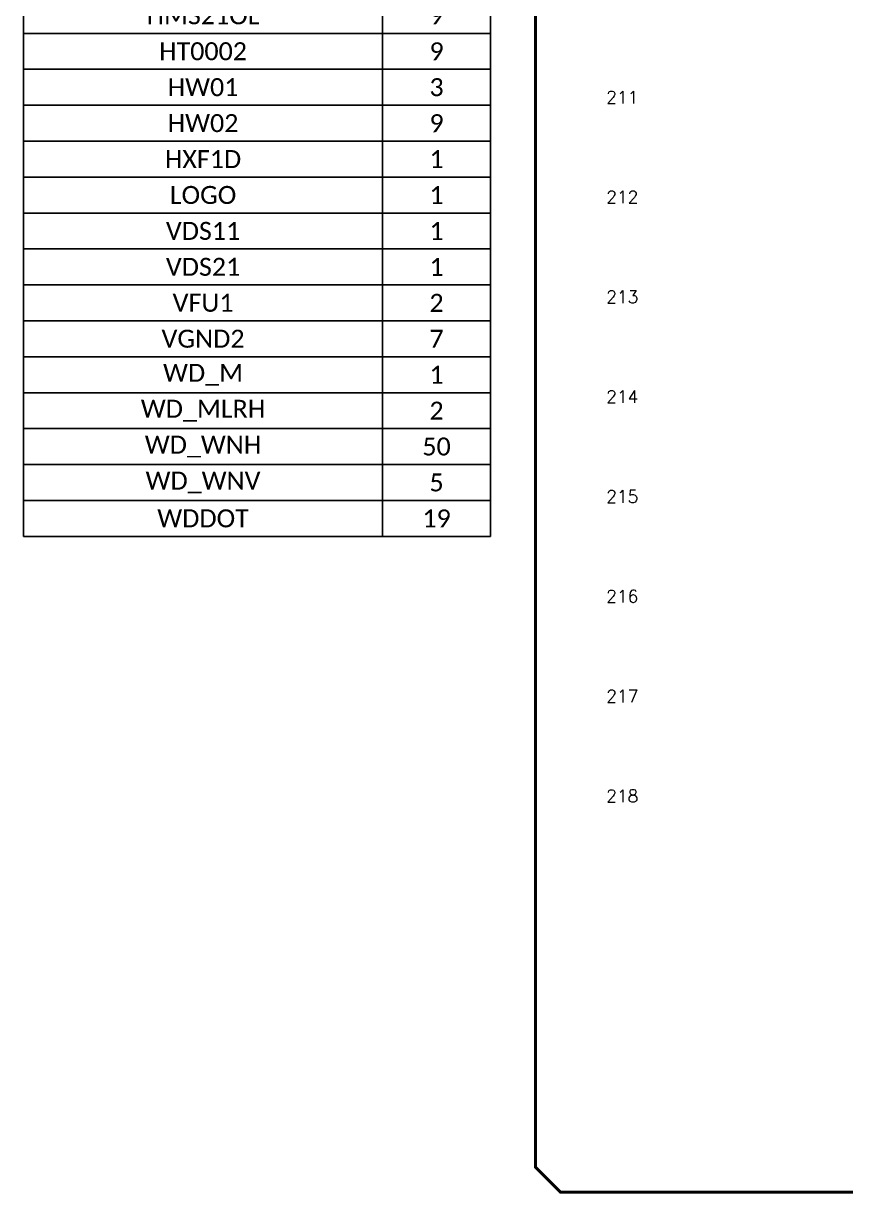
# Model space of a CAD drawing. Header units: inches. Extents: x -5.1 to 33.5, y 0 to 22.4.
# Drawn here: x -5.1 to 3.14, y 0.02 to 11.74 of the extents above; entities that cross this region are included whole.
import ezdxf
from ezdxf.enums import TextEntityAlignment as Align

# ---------------------------------------------------------------- set-up
doc = ezdxf.new("R2010")
doc.units = ezdxf.units.IN
doc.header["$MEASUREMENT"] = 0
doc.layers.add('MISC', color=7, linetype='Continuous')
doc.layers.add('TITLE', color=7, linetype='Continuous')
doc.styles.add('ITALIC', font='ITALIC')
doc.styles.add('SIMPLEX', font='SIMPLEX')
doc.styles.get("Standard").update_dxf_attribs({"font": 'calibri.ttf'})
doc.styles.add('WD', font='romans.shx')

# ---------------------------------------------------------------- blocks, each defined once
blk = doc.blocks.new('acade_title')
at = {"layer": 'TITLE', "const_width": 0.0312}
blk.add_lwpolyline([(30.594, 0.281), (30.594, 22.177), (30.344, 22.427), (0.281, 22.427), (0.031, 22.177), (0.031, 0.281), (0.281, 0.031), (30.344, 0.031)], close=True, dxfattribs=at)
at = {"layer": 'TITLE', "color": 1, "style": 'ITALIC'}
for tag, height, p in [('TITLE#1', 0.125, (32.156, 3.406)), ('TITLE#2', 0.125, (32.156, 3.204)), ('TITLE#3', 0.125, (32.156, 3.001)), ('TITLE#4', 0.125, (32.156, 2.799)), ('DWG#', 0.2, (32.156, 0.826))]:
    blk.add_attdef(tag, text='', height=height, dxfattribs=at).set_placement(p, align=Align.CENTER)
at = {"layer": 'TITLE', "color": 1, "style": 'SIMPLEX'}
blk.add_attdef('CAD#', (30.826, 1.958), '', height=0.0938, rotation=90, dxfattribs=at)
at = {"layer": 'TITLE', "color": 1}
for tag, p, height, style in [('ENGINEER', (31.237, 1.958), 0.0938, 'ITALIC'), ('CHKDBY', (32.424, 1.958), 0.0938, 'ITALIC'), ('JOB#', (31.464, 1.644), 0.0938, 'SIMPLEX'), ('DRAWNBY', (32.494, 1.644), 0.0938, 'ITALIC'), ('SCALE', (31.353, 1.344), 0.0938, 'SIMPLEX'), ('DATE', (32.408, 1.344), 0.0938, 'SIMPLEX'), ('SHTS', (32.532, 0.25), 0.2, 'ITALIC')]:
    blk.add_attdef(tag, p, '', height=height, dxfattribs=dict(at, style=style))
at = {"layer": 'TITLE', "color": 1, "style": 'ITALIC'}
blk.add_attdef('SH#', text='', height=0.2, dxfattribs=at).set_placement((31.881, 0.25), align=Align.RIGHT)
at = {"layer": 'TITLE', "color": 7, "flags": 9}
blk.add_attdef('WD_TB', (31.219, 0.031), '', height=0.125, dxfattribs=at)
blk = doc.blocks.new('*T35')
at = {"color": 0, "linetype": 'ByBlock', "lineweight": -2, "transparency": 16777216}
for p, q in [((0, 0), (4.68, 0)), ((0, 0), (0, -12.603)), ((3.6, 0), (3.6, -12.603)), ((4.68, 0), (4.68, -12.603)), ((0, -0.36), (4.68, -0.36)), ((0, -0.723), (4.68, -0.723)), ((0, -1.083), (4.68, -1.083)), ((0, -1.443), (4.68, -1.443)), ((0, -1.803), (4.68, -1.803)), ((0, -2.163), (4.68, -2.163)), ((0, -2.523), (4.68, -2.523)), ((0, -2.883), (4.68, -2.883)), ((0, -3.243), (4.68, -3.243)), ((0, -3.603), (4.68, -3.603)), ((0, -3.963), (4.68, -3.963)), ((0, -4.323), (4.68, -4.323)), ((0, -4.683), (4.68, -4.683)), ((0, -5.043), (4.68, -5.043)), ((0, -5.403), (4.68, -5.403)), ((0, -5.763), (4.68, -5.763)), ((0, -6.123), (4.68, -6.123)), ((0, -6.483), (4.68, -6.483)), ((0, -6.843), (4.68, -6.843)), ((0, -7.203), (4.68, -7.203)), ((0, -7.563), (4.68, -7.563)), ((0, -7.923), (4.68, -7.923)), ((0, -8.283), (4.68, -8.283)), ((0, -8.643), (4.68, -8.643)), ((0, -9.003), (4.68, -9.003)), ((0, -9.363), (4.68, -9.363)), ((0, -9.723), (4.68, -9.723)), ((0, -10.083), (4.68, -10.083)), ((0, -10.443), (4.68, -10.443)), ((0, -10.803), (4.68, -10.803)), ((0, -11.163), (4.68, -11.163)), ((0, -11.523), (4.68, -11.523)), ((0, -11.883), (4.68, -11.883)), ((0, -12.243), (4.68, -12.243)), ((0, -12.603), (4.68, -12.603))]:
    blk.add_line(p, q, dxfattribs=at)
at = {"color": 0, "transparency": 16777216, "char_height": 0.18, "attachment_point": 5}
for s, insert, width in [('Item', (1.8, -0.18), 3.48), ('Count', (4.14, -0.18), 0.96), ('acade_title', (1.8, -0.542), 3.48), ('1', (4.14, -0.542), 0.96), ('AI9-BLK1', (1.8, -0.903), 3.48), ('1', (4.14, -0.903), 0.96), ('AI9-BLK2', (1.8, -1.263), 3.48), ('1', (4.14, -1.263), 0.96), ('HA1D3', (1.8, -1.623), 3.48), ('2', (4.14, -1.623), 0.96), ('HA1S1', (1.8, -1.983), 3.48), ('5', (4.14, -1.983), 0.96), ('HC01PJ', (1.8, -2.343), 3.48), ('3', (4.14, -2.343), 0.96), ('HC02PJ', (1.8, -2.703), 3.48), ('9', (4.14, -2.703), 0.96), ('HCB1', (1.8, -3.063), 3.48), ('5', (4.14, -3.063), 0.96), ('HCB2', (1.8, -3.423), 3.48), ('2', (4.14, -3.423), 0.96), ('HCN1RDUP', (1.8, -3.783), 3.48), ('3', (4.14, -3.783), 0.96), ('HDS11', (1.8, -4.143), 3.48), ('3', (4.14, -4.143), 0.96), ('HDS21', (1.8, -4.503), 3.48), ('6', (4.14, -4.503), 0.96), ('HFU1', (1.8, -4.863), 3.48), ('4', (4.14, -4.863), 0.96), ('HFU2', (1.8, -5.223), 3.48), ('6', (4.14, -5.223), 0.96), ('HLS12H', (1.8, -5.583), 3.48), ('1', (4.14, -5.583), 0.96), ('HLT1ENC', (1.8, -5.943), 3.48), ('1', (4.14, -5.943), 0.96), ('HLT1R', (1.8, -6.303), 3.48), ('1', (4.14, -6.303), 0.96), ('HMO13', (1.8, -6.663), 3.48), ('3', (4.14, -6.663), 0.96), ('HMS21', (1.8, -7.023), 3.48), ('2', (4.14, -7.023), 0.96), ('HMS21OL', (1.8, -7.383), 3.48), ('9', (4.14, -7.383), 0.96), ('HT0002', (1.8, -7.743), 3.48), ('9', (4.14, -7.743), 0.96), ('HW01', (1.8, -8.103), 3.48), ('3', (4.14, -8.103), 0.96), ('HW02', (1.8, -8.463), 3.48), ('9', (4.14, -8.463), 0.96), ('HXF1D', (1.8, -8.823), 3.48), ('1', (4.14, -8.823), 0.96), ('LOGO', (1.8, -9.183), 3.48), ('1', (4.14, -9.183), 0.96), ('VDS11', (1.8, -9.543), 3.48), ('1', (4.14, -9.543), 0.96), ('VDS21', (1.8, -9.903), 3.48), ('1', (4.14, -9.903), 0.96), ('VFU1', (1.8, -10.263), 3.48), ('2', (4.14, -10.263), 0.96), ('VGND2', (1.8, -10.623), 3.48), ('7', (4.14, -10.623), 0.96), ('WD_M', (1.8, -10.983), 3.48), ('1', (4.14, -10.983), 0.96), ('WD_MLRH', (1.8, -11.343), 3.48), ('2', (4.14, -11.343), 0.96), ('WD_WNH', (1.8, -11.703), 3.48), ('50', (4.14, -11.703), 0.96), ('WD_WNV', (1.8, -12.063), 3.48), ('5', (4.14, -12.063), 0.96), ('WDDOT', (1.8, -12.423), 3.48), ('19', (4.14, -12.423), 0.96)]:
    blk.add_mtext(s, dxfattribs=dict(at, insert=insert, width=width))

msp = doc.modelspace()

# ---------------------------------------------------------------- block references
for name, p in [('acade_title', (0, 0)), ('*T35', (-5.1, 19.203))]:
    msp.add_blockref(name, p)

# ---------------------------------------------------------------- texts
at = {"layer": 'MISC', "style": 'WD'}
for s, p in [('211', (1.062, 11)), ('212', (1.062, 10)), ('213', (1.062, 9)), ('214', (1.062, 8)), ('215', (1.062, 7)), ('216', (1.062, 6)), ('217', (1.062, 5)), ('218', (1.062, 4))]:
    msp.add_text(s, height=0.125, dxfattribs=at).set_placement(p, align=Align.MIDDLE_RIGHT)

doc.saveas('drawing.dxf')
